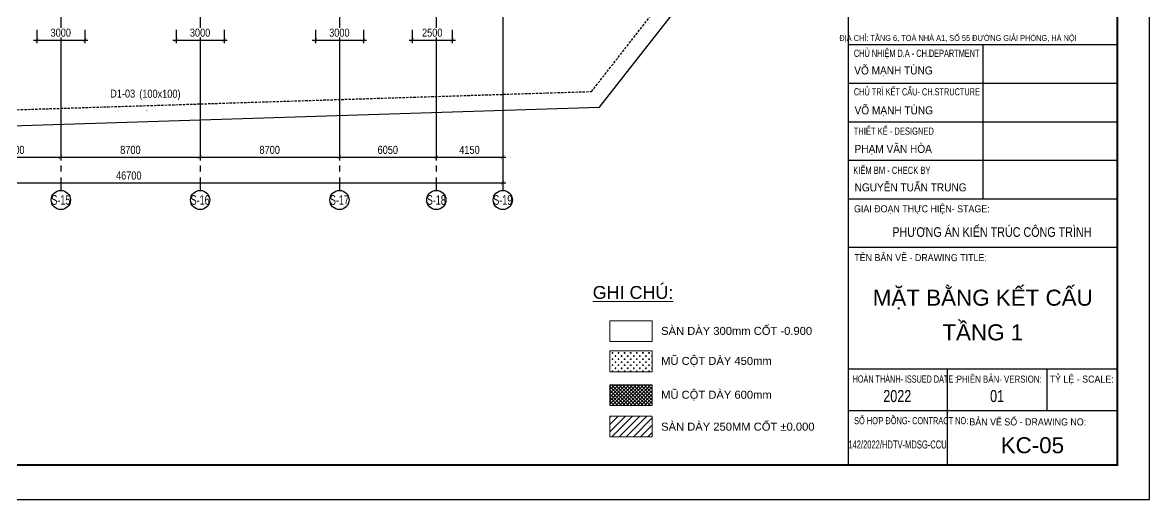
# Model space of a CAD drawing. Header units: millimetres. Extents: x -80883 to 1373228, y -532110 to 182357.
# Drawn here: x 1302852 to 1373228, y -366824 to -337068 of the extents above; entities that cross this region are included whole.
import ezdxf
from ezdxf.enums import TextEntityAlignment as Align

# ---------------------------------------------------------------- set-up
doc = ezdxf.new("R2010")
doc.units = ezdxf.units.MM
doc.header["$LTSCALE"] = 100
doc.header["$PDMODE"] = 32
doc.header["$PDSIZE"] = 2.5
doc.linetypes.add('CENTER2', pattern=[1.125, 0.75, -0.125, 0.125, -0.125])
doc.linetypes.add('DASHED', pattern=[4.5, 3, -1.5])
for name, color, linetype in [('ccu11-Dim', 8, 'Continuous'), ('ccu11-Khuat', 9, 'DASHED'), ('ccu12-Hatch', 250, 'Continuous'), ('ccu12-Text', 31, 'Continuous'), ('ccu12-Truc', 13, 'CENTER2'), ('KC2-DIM', 251, 'Continuous'), ('KT-Dim', 8, 'Continuous'), ('Xref_ST_MBDV Cot vach 30.7.2022$0$Xref_ST_MBDV Cot vach 30.7.2022|Xref_ST_MBDV Cot vach 30.7.2022|Xref_ST_MBDV Cot vach 30.7.2022|Xref_ST_MBDV Cot vach 30.7.2022|A-CORE-OTLN', 2, 'Continuous'), ('Xref_ST_MBDV Cot vach 30.7.2022|Xref_ST_MBDV Cot vach 30.7.2022|Xref_ST_MBDV Cot vach 30.7.2022|Xref_ST_MBDV Cot vach 30.7.2022|A-GRID-SYM', 50, 'Continuous')]:
    doc.layers.add(name, color=color, linetype=linetype)
doc.layers.add('ccu12-Tencaukien', color=9, linetype='Continuous', lineweight=15)
doc.layers.add('KT-Net thay', color=7, linetype='Continuous', lineweight=15)
doc.styles.add('51KHUNG TEN$0$khung ten A1$1$Standard', font='', dxfattribs={"width": 0.9})
doc.styles.add('Arial', font='arial.ttf', dxfattribs={"width": 0.7})
doc.styles.add('Arial Narrow', font='ARIALN.TTF')
doc.styles.add('HBA-Text', font='GOTHIC.TTF')
doc.styles.get('51KHUNG TEN$0$khung ten A1$1$Standard').set_extended_font_data('.VnArialH')
doc.dimstyles.new('ccu12-200', dxfattribs={"dimscale": 200, "dimtxt": 2.5, "dimasz": 1, "dimexe": 1, "dimexo": 2, "dimgap": 1, "dimtad": 1, "dimdec": 0, "dimrnd": 5, "dimdsep": 46, "dimtxsty": 'Arial Narrow', "dimblk": 'ARCHTICK', "dimcen": -1, "dimdle": 1, "dimclrd": 256, "dimclre": 256, "dimclrt": 3, "dimadec": 0, "dimazin": 2, "dimtfac": 0.1, "dimtdec": 0, "dimtmove": 0, "dimatfit": 1, "dimldrblk": 'ARCHTICK', "dimfxl": 1, "dimtvp": 0.833333, "dimtolj": 1, "dimtzin": 12, "dimarcsym": 0})

# ---------------------------------------------------------------- blocks, each defined once
blk = doc.blocks.new('Khung ten_A1', base_point=(-3406704, 253379))
for p, q in [((74690, 58471), (74690, 1072)), ((74690, 58471), (74690, 1072)), ((74690, 14188), (83100, 14188)), ((74690, 14188), (83100, 14188)), ((78895, 14188), (78895, 9382)), ((74690, 12986), (83100, 12986)), ((74690, 11785), (83100, 11785)), ((74690, 11785), (83100, 11785)), ((74690, 11785), (83100, 11785)), ((74690, 11785), (83100, 11785)), ((74690, 10583), (83100, 10583)), ((74690, 10583), (83100, 10583)), ((74690, 9382), (83100, 9382)), ((74690, 9382), (83100, 9382)), ((74690, 7866), (83100, 7866)), ((74690, 7866), (83100, 7866)), ((74690, 7866), (83100, 7866)), ((74690, 4075), (83100, 4075)), ((74690, 4075), (83100, 4075)), ((77788, 4075), (77788, 1072)), ((80892, 4075), (80892, 2774)), ((74690, 2774), (83100, 2774)), ((74690, 2774), (83100, 2774))]:
    blk.add_line(p, q)
at = {"layer": 'Defpoints', "color": 1}
blk.add_lwpolyline([(84100, 0), (84100, 59471), (0, 59471), (0, 0)], close=True, dxfattribs=at)
at = {"layer": 'KT-Net thay', "const_width": 60}
blk.add_lwpolyline([(2700, 1071), (83100, 1071), (83100, 58471), (2700, 58471)], close=True, dxfattribs=at)
at = {"color": 2, "style": '51KHUNG TEN$0$khung ten A1$1$Standard'}
for s, height, width, p in [('®Þa chØ: tÇng 6, toµ nhµ a1, sè 55 ®\xadêng gi¶i phãng, hµ néi', 180.21, 0.8, (78122, 14305)), ('2022', 375.4, 0.75, (76226, 3038)), ('142/2022/hdtv-mdsg-ccu', 250, 0.65, (76233, 1589))]:
    blk.add_text(s, height=height, dxfattribs=dict(at, width=width)).set_placement(p, align=Align.CENTER)
for s, height, width, p in [('Chñ nhiÖm d.a - ch.department', 225.27, 0.7, (74870, 13806)), ('Chñ tr× KÕT CÊU- ch.STRUCTURE', 225.27, 0.7, (74870, 12605)), ('ThiÕt kÕ - designed', 225.27, 0.75, (74865, 11378)), ('KiÓm BM - check by', 225.27, 0.75, (74850, 10155)), ('giai ®o¹n thùc hiÖn- stage:', 220.26, 0.9, (74875, 8957)), ('tªn b¶n vÏ - drawing title:', 220.26, 0.9, (74884, 7434)), ('Hoµn thµnh- issued date : ', 225.27, 0.6, (74832, 3644)), ('phiªn b¶n- version:', 220.26, 0.8, (78082, 3644)), ('tû lÖ - scale:', 220.26, 0.9, (80983, 3644)), ('01', 375.4, 0.75, (79124, 3038)), ('sè hîp ®ång- CONTRACT NO:', 220.26, 0.6, (74878, 2347)), ('B¶n vÏ sè - drawing no:', 220.26, 0.9, (78478, 2308))]:
    blk.add_text(s, height=height, dxfattribs=dict(at, width=width)).set_placement(p)
at = {"style": '51KHUNG TEN$0$khung ten A1$1$Standard'}
for s, height, width, p in [('vâ m¹nh tïng', 250.3, 0.9, (74883, 13259)), ('vâ m¹nh tïng', 250.3, 0.9, (74893, 12014)), ('nguyÔn TUÊN TRUNG', 250.3, 0.9, (74893, 9611)), ('PH¦¥NG ¸N KIÕN TRóC C¤NG TR×NH', 300, 0.8, (76071, 8192))]:
    blk.add_text(s, height=height, dxfattribs=dict(at, width=width)).set_placement(p)
at = {"color": 1, "style": '51KHUNG TEN$0$khung ten A1$1$Standard', "width": 0.9}
blk.add_text('PH¹M V¡N HßA', height=250.3, dxfattribs=at).set_placement((74893, 10812))
blk = doc.blocks.new('MBKC-T1-PN')
at = {"layer": 'ccu11-Khuat', "ltscale": 0.5, "elevation": 0}
blk.add_lwpolyline([(64969, -41911), (105786, -40621), (111202, -33691), (92975, 50867)], dxfattribs=at)
at = {"layer": 'Xref_ST_MBDV Cot vach 30.7.2022$0$Xref_ST_MBDV Cot vach 30.7.2022|Xref_ST_MBDV Cot vach 30.7.2022|Xref_ST_MBDV Cot vach 30.7.2022|Xref_ST_MBDV Cot vach 30.7.2022|A-CORE-OTLN', "color": 6, "elevation": 0}
blk.add_lwpolyline([(64932, -42912), (106285, -41605), (112278, -33938), (93953, 51077)], dxfattribs=at)
blk = doc.blocks.new('GRID-SYM-flat-73')
at = {"layer": 'Xref_ST_MBDV Cot vach 30.7.2022|Xref_ST_MBDV Cot vach 30.7.2022|Xref_ST_MBDV Cot vach 30.7.2022|Xref_ST_MBDV Cot vach 30.7.2022|A-GRID-SYM'}
blk.add_circle((0, 0, 0), 900, dxfattribs=at)
at = {"layer": 'Xref_ST_MBDV Cot vach 30.7.2022|Xref_ST_MBDV Cot vach 30.7.2022|Xref_ST_MBDV Cot vach 30.7.2022|Xref_ST_MBDV Cot vach 30.7.2022|A-GRID-SYM', "style": 'HBA-Text'}
blk.add_attdef('GRID', text='', height=900, rotation=359.63025, dxfattribs=at).set_placement((0, 0, 0), align=Align.MIDDLE_CENTER)
blk = doc.blocks.new('_ARCHTICK')
at = {"color": 0, "linetype": 'ByBlock', "const_width": 0.15}
blk.add_lwpolyline([(-0.5, -0.5), (0.5, 0.5)], dxfattribs=at)
blk = doc.blocks.new('*D1097')
at = {"layer": 'Defpoints', "color": 0, "transparency": 16777216}
for p in [(362499, -94047), (409199, -94047), (409199, -103941)]:
    blk.add_point(p, dxfattribs=at)
at = {"layer": 'KT-Dim', "lineweight": -2, "transparency": 16777216}
for p, q in [((362499, -94447), (362499, -104141)), ((409199, -94447), (409199, -104141)), ((362299, -103941), (409399, -103941))]:
    blk.add_line(p, q, dxfattribs=at)
at = {"layer": 'KT-Dim', "lineweight": -2, "transparency": 16777216, "xscale": 200, "yscale": 200, "zscale": 200, "rotation": 180}
blk.add_blockref('_ARCHTICK', (362499, -103941), dxfattribs=at)
at = {"layer": 'KT-Dim', "lineweight": -2, "transparency": 16777216, "xscale": 200, "yscale": 200, "zscale": 200}
blk.add_blockref('_ARCHTICK', (409199, -103941), dxfattribs=at)
at = {"layer": 'KT-Dim', "color": 3, "transparency": 16777216, "insert": (385849, -103485), "char_height": 500, "attachment_point": 5, "style": 'Arial Narrow'}
blk.add_mtext('\\A1;46700', dxfattribs=at)
blk = doc.blocks.new('*D1082')
at = {"layer": 'Defpoints', "color": 0, "transparency": 16777216}
for p in [(375799, -94047), (381599, -94047), (381599, -102341)]:
    blk.add_point(p, dxfattribs=at)
at = {"layer": 'KT-Dim', "lineweight": -2, "transparency": 16777216}
for p, q in [((375799, -94447), (375799, -102541)), ((381599, -94447), (381599, -102541)), ((375599, -102341), (381799, -102341))]:
    blk.add_line(p, q, dxfattribs=at)
at = {"layer": 'KT-Dim', "lineweight": -2, "transparency": 16777216, "xscale": 200, "yscale": 200, "zscale": 200, "rotation": 180}
blk.add_blockref('_ARCHTICK', (375799, -102341), dxfattribs=at)
at = {"layer": 'KT-Dim', "lineweight": -2, "transparency": 16777216, "xscale": 200, "yscale": 200, "zscale": 200}
blk.add_blockref('_ARCHTICK', (381599, -102341), dxfattribs=at)
at = {"layer": 'KT-Dim', "color": 3, "transparency": 16777216, "insert": (378699, -101885), "char_height": 500, "attachment_point": 5, "style": 'Arial Narrow'}
blk.add_mtext('\\A1;5800', dxfattribs=at)
blk = doc.blocks.new('*D1083')
at = {"layer": 'Defpoints', "color": 0, "transparency": 16777216}
for p in [(381599, -94047), (390299, -94047), (390299, -102341)]:
    blk.add_point(p, dxfattribs=at)
at = {"layer": 'KT-Dim', "lineweight": -2, "transparency": 16777216}
for p, q in [((381599, -94447), (381599, -102541)), ((390299, -94447), (390299, -102541)), ((381399, -102341), (390499, -102341))]:
    blk.add_line(p, q, dxfattribs=at)
at = {"layer": 'KT-Dim', "lineweight": -2, "transparency": 16777216, "xscale": 200, "yscale": 200, "zscale": 200, "rotation": 180}
blk.add_blockref('_ARCHTICK', (381599, -102341), dxfattribs=at)
at = {"layer": 'KT-Dim', "lineweight": -2, "transparency": 16777216, "xscale": 200, "yscale": 200, "zscale": 200}
blk.add_blockref('_ARCHTICK', (390299, -102341), dxfattribs=at)
at = {"layer": 'KT-Dim', "color": 3, "transparency": 16777216, "insert": (385949, -101885), "char_height": 500, "attachment_point": 5, "style": 'Arial Narrow'}
blk.add_mtext('\\A1;8700', dxfattribs=at)
blk = doc.blocks.new('*D1084')
at = {"layer": 'Defpoints', "color": 0, "transparency": 16777216}
for p in [(390299, -94047), (398999, -94047), (398999, -102341)]:
    blk.add_point(p, dxfattribs=at)
at = {"layer": 'KT-Dim', "lineweight": -2, "transparency": 16777216}
for p, q in [((390299, -94447), (390299, -102541)), ((398999, -94447), (398999, -102541)), ((390099, -102341), (399199, -102341))]:
    blk.add_line(p, q, dxfattribs=at)
at = {"layer": 'KT-Dim', "lineweight": -2, "transparency": 16777216, "xscale": 200, "yscale": 200, "zscale": 200, "rotation": 180}
blk.add_blockref('_ARCHTICK', (390299, -102341), dxfattribs=at)
at = {"layer": 'KT-Dim', "lineweight": -2, "transparency": 16777216, "xscale": 200, "yscale": 200, "zscale": 200}
blk.add_blockref('_ARCHTICK', (398999, -102341), dxfattribs=at)
at = {"layer": 'KT-Dim', "color": 3, "transparency": 16777216, "insert": (394649, -101885), "char_height": 500, "attachment_point": 5, "style": 'Arial Narrow'}
blk.add_mtext('\\A1;8700', dxfattribs=at)
blk = doc.blocks.new('*D1085')
at = {"layer": 'Defpoints', "color": 0, "transparency": 16777216}
for p in [(398999, -94047), (405049, -94095), (405049, -102341)]:
    blk.add_point(p, dxfattribs=at)
at = {"layer": 'KT-Dim', "lineweight": -2, "transparency": 16777216}
for p, q in [((398999, -94447), (398999, -102541)), ((405049, -94495), (405049, -102541)), ((398799, -102341), (405249, -102341))]:
    blk.add_line(p, q, dxfattribs=at)
at = {"layer": 'KT-Dim', "lineweight": -2, "transparency": 16777216, "xscale": 200, "yscale": 200, "zscale": 200, "rotation": 180}
blk.add_blockref('_ARCHTICK', (398999, -102341), dxfattribs=at)
at = {"layer": 'KT-Dim', "lineweight": -2, "transparency": 16777216, "xscale": 200, "yscale": 200, "zscale": 200}
blk.add_blockref('_ARCHTICK', (405049, -102341), dxfattribs=at)
at = {"layer": 'KT-Dim', "color": 3, "transparency": 16777216, "insert": (402024, -101885), "char_height": 500, "attachment_point": 5, "style": 'Arial Narrow'}
blk.add_mtext('\\A1;6050', dxfattribs=at)
blk = doc.blocks.new('*D1086')
at = {"layer": 'Defpoints', "color": 0, "transparency": 16777216}
for p in [(405049, -94095), (409199, -94095), (409199, -102341)]:
    blk.add_point(p, dxfattribs=at)
at = {"layer": 'KT-Dim', "lineweight": -2, "transparency": 16777216}
for p, q in [((405049, -94495), (405049, -102541)), ((409199, -94495), (409199, -102541)), ((404849, -102341), (409399, -102341))]:
    blk.add_line(p, q, dxfattribs=at)
at = {"layer": 'KT-Dim', "lineweight": -2, "transparency": 16777216, "xscale": 200, "yscale": 200, "zscale": 200, "rotation": 180}
blk.add_blockref('_ARCHTICK', (405049, -102341), dxfattribs=at)
at = {"layer": 'KT-Dim', "lineweight": -2, "transparency": 16777216, "xscale": 200, "yscale": 200, "zscale": 200}
blk.add_blockref('_ARCHTICK', (409199, -102341), dxfattribs=at)
at = {"layer": 'KT-Dim', "color": 3, "transparency": 16777216, "insert": (407124, -101885), "char_height": 500, "attachment_point": 5, "style": 'Arial Narrow'}
blk.add_mtext('\\A1;4150', dxfattribs=at)
blk = doc.blocks.new('*U699')
at = {"layer": 'ccu12-Tencaukien', "color": 8, "ltscale": 10000}
blk.add_line((361, -155), (354, -155), dxfattribs=at)
at = {"layer": 'ccu12-Text', "color": 2, "style": 'Arial Narrow', "width": 0.8}
blk.add_attdef('SH', text='', height=300, dxfattribs=at).set_placement((276, 6), align=Align.BOTTOM_RIGHT)
at = {"layer": 'ccu12-Text', "color": 31, "style": 'Arial Narrow', "width": 0.8}
for tag, p in [('(', (508, -75)), ('KT', (633, -75)), (')', (963, -75))]:
    blk.add_attdef(tag, text='', height=250, dxfattribs=at).set_placement(p, align=Align.BOTTOM_LEFT)
blk = doc.blocks.new('*D1248')
at = {"layer": 'Defpoints', "color": 0, "ltscale": 0.5, "transparency": 16777216}
for p in [(1303738, -337116), (1306738, -337116), (1306738, -338157)]:
    blk.add_point(p, dxfattribs=at)
at = {"layer": 'KC2-DIM', "lineweight": -2, "ltscale": 0.5, "transparency": 16777216}
for p, q in [((1303738, -337516), (1303738, -338357)), ((1306738, -337516), (1306738, -338357)), ((1303538, -338157), (1306938, -338157))]:
    blk.add_line(p, q, dxfattribs=at)
at = {"layer": 'KC2-DIM', "lineweight": -2, "ltscale": 0.5, "transparency": 16777216, "xscale": 200, "yscale": 200, "zscale": 200, "rotation": 180}
blk.add_blockref('_ARCHTICK', (1303738, -338157), dxfattribs=at)
at = {"layer": 'KC2-DIM', "lineweight": -2, "ltscale": 0.5, "transparency": 16777216, "xscale": 200, "yscale": 200, "zscale": 200}
blk.add_blockref('_ARCHTICK', (1306738, -338157), dxfattribs=at)
at = {"layer": 'KC2-DIM', "color": 3, "ltscale": 0.5, "transparency": 16777216, "insert": (1305238, -337701), "char_height": 500, "attachment_point": 5, "style": 'Arial Narrow', "bg_fill": 3, "box_fill_scale": 1.1, "bg_fill_color": 256, "bg_fill_true_color": 13158600, "bg_fill_transparency": 0}
blk.add_mtext('\\A1;3000', dxfattribs=at)
blk = doc.blocks.new('*D1243')
at = {"layer": 'Defpoints', "color": 0, "ltscale": 0.5, "transparency": 16777216}
for p in [(1312438, -337116), (1315438, -337116), (1315438, -338157)]:
    blk.add_point(p, dxfattribs=at)
at = {"layer": 'KC2-DIM', "lineweight": -2, "ltscale": 0.5, "transparency": 16777216}
for p, q in [((1312438, -337516), (1312438, -338357)), ((1315438, -337516), (1315438, -338357)), ((1312238, -338157), (1315638, -338157))]:
    blk.add_line(p, q, dxfattribs=at)
at = {"layer": 'KC2-DIM', "lineweight": -2, "ltscale": 0.5, "transparency": 16777216, "xscale": 200, "yscale": 200, "zscale": 200, "rotation": 180}
blk.add_blockref('_ARCHTICK', (1312438, -338157), dxfattribs=at)
at = {"layer": 'KC2-DIM', "lineweight": -2, "ltscale": 0.5, "transparency": 16777216, "xscale": 200, "yscale": 200, "zscale": 200}
blk.add_blockref('_ARCHTICK', (1315438, -338157), dxfattribs=at)
at = {"layer": 'KC2-DIM', "color": 3, "ltscale": 0.5, "transparency": 16777216, "insert": (1313938, -337701), "char_height": 500, "attachment_point": 5, "style": 'Arial Narrow', "bg_fill": 3, "box_fill_scale": 1.1, "bg_fill_color": 256, "bg_fill_true_color": 13158600, "bg_fill_transparency": 0}
blk.add_mtext('\\A1;3000', dxfattribs=at)
blk = doc.blocks.new('*D1245')
at = {"layer": 'Defpoints', "color": 0, "ltscale": 0.5, "transparency": 16777216}
for p in [(1321138, -337116), (1324138, -337116), (1324138, -338157)]:
    blk.add_point(p, dxfattribs=at)
at = {"layer": 'KC2-DIM', "lineweight": -2, "ltscale": 0.5, "transparency": 16777216}
for p, q in [((1321138, -337516), (1321138, -338357)), ((1324138, -337516), (1324138, -338357)), ((1320938, -338157), (1324338, -338157))]:
    blk.add_line(p, q, dxfattribs=at)
at = {"layer": 'KC2-DIM', "lineweight": -2, "ltscale": 0.5, "transparency": 16777216, "xscale": 200, "yscale": 200, "zscale": 200, "rotation": 180}
blk.add_blockref('_ARCHTICK', (1321138, -338157), dxfattribs=at)
at = {"layer": 'KC2-DIM', "lineweight": -2, "ltscale": 0.5, "transparency": 16777216, "xscale": 200, "yscale": 200, "zscale": 200}
blk.add_blockref('_ARCHTICK', (1324138, -338157), dxfattribs=at)
at = {"layer": 'KC2-DIM', "color": 3, "ltscale": 0.5, "transparency": 16777216, "insert": (1322638, -337701), "char_height": 500, "attachment_point": 5, "style": 'Arial Narrow', "bg_fill": 3, "box_fill_scale": 1.1, "bg_fill_color": 256, "bg_fill_true_color": 13158600, "bg_fill_transparency": 0}
blk.add_mtext('\\A1;3000', dxfattribs=at)
blk = doc.blocks.new('*D1247')
at = {"layer": 'Defpoints', "color": 0, "ltscale": 0.5, "transparency": 16777216}
for p in [(1327188, -337116), (1329688, -337116), (1329688, -338157)]:
    blk.add_point(p, dxfattribs=at)
at = {"layer": 'KC2-DIM', "lineweight": -2, "ltscale": 0.5, "transparency": 16777216}
for p, q in [((1327188, -337516), (1327188, -338357)), ((1329688, -337516), (1329688, -338357)), ((1326988, -338157), (1329888, -338157))]:
    blk.add_line(p, q, dxfattribs=at)
at = {"layer": 'KC2-DIM', "lineweight": -2, "ltscale": 0.5, "transparency": 16777216, "xscale": 200, "yscale": 200, "zscale": 200, "rotation": 180}
blk.add_blockref('_ARCHTICK', (1327188, -338157), dxfattribs=at)
at = {"layer": 'KC2-DIM', "lineweight": -2, "ltscale": 0.5, "transparency": 16777216, "xscale": 200, "yscale": 200, "zscale": 200}
blk.add_blockref('_ARCHTICK', (1329688, -338157), dxfattribs=at)
at = {"layer": 'KC2-DIM', "color": 3, "ltscale": 0.5, "transparency": 16777216, "insert": (1328438, -337701), "char_height": 500, "attachment_point": 5, "style": 'Arial Narrow', "bg_fill": 3, "box_fill_scale": 1.1, "bg_fill_color": 256, "bg_fill_true_color": 13158600, "bg_fill_transparency": 0}
blk.add_mtext('\\A1;2500', dxfattribs=at)
blk = doc.blocks.new('Grid-ST-flat-3')
at = {"layer": 'ccu12-Truc', "ltscale": 30}
for p, q in [((381599.4, -66474.8), (381599.4, -104409.6)), ((390299.4, -66474.8), (390299.4, -104409.6)), ((398999.4, -66474.8), (398999.4, -104409.6)), ((405049.4, -66474.8), (405049.4, -104409.6)), ((409199.4, -66474.8), (409199.4, -104409.6))]:
    blk.add_line(p, q, dxfattribs=at)
at = {"layer": 'KT-Dim'}
ref = blk.add_blockref('GRID-SYM-flat-73', (381604.2, -105009.6), dxfattribs=dict(at, xscale=0.6666666666666665, yscale=0.6666666666666665, zscale=0.6666666666666665, rotation=0.325197994598278))
ref.add_attrib('GRID', 'S-15', dxfattribs={"layer": 'Xref_ST_MBDV Cot vach 30.7.2022|Xref_ST_MBDV Cot vach 30.7.2022|Xref_ST_MBDV Cot vach 30.7.2022|Xref_ST_MBDV Cot vach 30.7.2022|A-GRID-SYM', "height": 600, "style": 'HBA-Text', "width": 0.7}).set_placement((381604.2, -105009.6, 0), align=Align.MIDDLE_CENTER)
ref = blk.add_blockref('GRID-SYM-flat-73', (390304.2, -105009.6), dxfattribs=dict(at, xscale=0.6666666666666665, yscale=0.6666666666666665, zscale=0.6666666666666665, rotation=0.325197994598278))
ref.add_attrib('GRID', 'S-16', dxfattribs={"layer": 'Xref_ST_MBDV Cot vach 30.7.2022|Xref_ST_MBDV Cot vach 30.7.2022|Xref_ST_MBDV Cot vach 30.7.2022|Xref_ST_MBDV Cot vach 30.7.2022|A-GRID-SYM', "height": 600, "style": 'HBA-Text', "width": 0.7}).set_placement((390304.2, -105009.6, 0), align=Align.MIDDLE_CENTER)
ref = blk.add_blockref('GRID-SYM-flat-73', (399004.2, -105009.6), dxfattribs=dict(at, xscale=0.6666666666666665, yscale=0.6666666666666665, zscale=0.6666666666666665, rotation=0.325197994598278))
ref.add_attrib('GRID', 'S-17', dxfattribs={"layer": 'Xref_ST_MBDV Cot vach 30.7.2022|Xref_ST_MBDV Cot vach 30.7.2022|Xref_ST_MBDV Cot vach 30.7.2022|Xref_ST_MBDV Cot vach 30.7.2022|A-GRID-SYM', "height": 600, "style": 'HBA-Text', "width": 0.7}).set_placement((399004.2, -105009.6, 0), align=Align.MIDDLE_CENTER)
ref = blk.add_blockref('GRID-SYM-flat-73', (405054.2, -105009.6), dxfattribs=dict(at, xscale=0.6666666666666665, yscale=0.6666666666666665, zscale=0.6666666666666665, rotation=0.325197994598278))
ref.add_attrib('GRID', 'S-18', dxfattribs={"layer": 'Xref_ST_MBDV Cot vach 30.7.2022|Xref_ST_MBDV Cot vach 30.7.2022|Xref_ST_MBDV Cot vach 30.7.2022|Xref_ST_MBDV Cot vach 30.7.2022|A-GRID-SYM', "height": 600, "style": 'HBA-Text', "width": 0.7}).set_placement((405054.2, -105009.6, 0), align=Align.MIDDLE_CENTER)
ref = blk.add_blockref('GRID-SYM-flat-73', (409204.2, -105009.6), dxfattribs=dict(at, xscale=0.6666666666666665, yscale=0.6666666666666665, zscale=0.6666666666666665, rotation=0.325197994598278))
ref.add_attrib('GRID', 'S-19', dxfattribs={"layer": 'Xref_ST_MBDV Cot vach 30.7.2022|Xref_ST_MBDV Cot vach 30.7.2022|Xref_ST_MBDV Cot vach 30.7.2022|Xref_ST_MBDV Cot vach 30.7.2022|A-GRID-SYM', "height": 600, "style": 'HBA-Text', "width": 0.7}).set_placement((409204.2, -105009.6, 0), align=Align.MIDDLE_CENTER)
for base, p1, p2, picture, middle in [((409199.4, -103940.5), (362499.4, -94047.1), (409199.4, -94047.1), '*D1097', (385849.4, -103485.2)), ((381599.4, -102340.5), (375799.4, -94047.1), (381599.4, -94047.1), '*D1082', (378699.4, -101885.2)), ((390299.4, -102340.5), (381599.4, -94047.1), (390299.4, -94047.1), '*D1083', (385949.4, -101885.2)), ((398999.4, -102340.5), (390299.4, -94047.1), (398999.4, -94047.1), '*D1084', (394649.4, -101885.2)), ((405049.4, -102340.5), (398999.4, -94047.1), (405049.4, -94094.7), '*D1085', (402024.4, -101885.2)), ((409199.4, -102340.5), (405049.4, -94094.7), (409199.4, -94094.7), '*D1086', (407124.4, -101885.2))]:
    dim = blk.add_linear_dim(base=base, p1=p1, p2=p2, dimstyle='ccu12-200', dxfattribs=at)
    dim.commit()
    dim.dimension.update_dxf_attribs({"geometry": picture, "text_midpoint": middle})

msp = doc.modelspace()

# ---------------------------------------------------------------- hatches: boundary and pattern name
at = {"layer": 'ccu12-Hatch', "ltscale": 0.5}
h = msp.add_hatch(dxfattribs=at)
h.set_pattern_fill('ANSI37', color=256, scale=50)
h.paths.add_polyline_path([(1339521.9, -359670.9), (1342181.9, -359670.9), (1342181.9, -360960.9), (1339521.9, -360960.9)])
h = msp.add_hatch(dxfattribs=at)
h.set_pattern_fill('ANSI31', color=256, scale=100)
h.set_pattern_definition([(45, (55.07, -760.2), (-224.5064, 224.5064), [])])
h.paths.add_polyline_path([(1339521.9, -361627.3), (1342181.9, -361627.3), (1342181.9, -362917.3), (1339521.9, -362917.3)])
at = {"layer": 'ccu12-Tencaukien', "ltscale": 0.5}
h = msp.add_hatch(dxfattribs=at)
h.set_pattern_fill('CROSS', color=250, scale=30)
h.set_pattern_definition([(0, (1657206.87, -219193.1), (190.5, 190.5), [95.25, -285.75]), (90, (1657254.5, -219240.73), (-190.5, 190.5), [95.25, -285.75])])
h.paths.add_polyline_path([(1339521.9, -357561.7), (1342181.9, -357561.7), (1342181.9, -358851.7), (1339521.9, -358851.7)])

# ---------------------------------------------------------------- linework, layer by layer
at = {"layer": 'ccu12-Tencaukien', "color": 0, "ltscale": 20}
for points in [[(1339521.9, -355686.7), (1342181.9, -355686.7), (1342181.9, -356976.7), (1339521.9, -356976.7)], [(1339521.9, -357561.7), (1342181.9, -357561.7), (1342181.9, -358851.7), (1339521.9, -358851.7)], [(1339521.9, -359670.9), (1342181.9, -359670.9), (1342181.9, -360960.9), (1339521.9, -360960.9)], [(1339521.9, -361627.3), (1342181.9, -361627.3), (1342181.9, -362917.3), (1339521.9, -362917.3)]]:
    msp.add_lwpolyline(points, close=True, dxfattribs=at)

# ---------------------------------------------------------------- block references
for name, p in [('MBKC-T1-PN', (1232600.9, -300749.5)), ('Grid-ST-flat-3', (923638.3, -243129.8))]:
    msp.add_blockref(name, p)
at = {"layer": 'ccu11-Dim', "xscale": 2.000000000621877, "yscale": 2.000000000621877, "zscale": 2.000000000621877}
msp.add_blockref('Khung ten_A1', (-5608380.1, 139934.6), dxfattribs=at)
at = {"layer": 'ccu12-Tencaukien', "extrusion": (4.38813e-07, -9.79924e-07, 1)}
ref = msp.add_blockref('*U699', (1310114.8, -342066.4, -0.2), dxfattribs=dict(at, xscale=1.815893337873055, yscale=1.815893337873055, zscale=1.815893337873055, rotation=339.536933714468))
ref.add_attrib('KT', '(100x100)', dxfattribs={"color": 31, "extrusion": (4.38813e-07, -9.79924e-07, 1), "height": 500, "style": 'Arial Narrow'}).set_placement((1310140.6, -341910, 0.8), align=Align.BOTTOM_LEFT)
ref.add_attrib('SH', 'D1-03', dxfattribs={"color": 2, "extrusion": (4.38813e-07, -9.79924e-07, 1), "height": 500, "style": 'Arial Narrow'}).set_placement((1309885.7, -341901.1, 0.8), align=Align.BOTTOM_RIGHT)

# ---------------------------------------------------------------- texts
at = {"layer": 'ccu11-Dim', "color": 31, "style": 'Arial'}
for s, p in [('MẶT BẰNG KẾT CẤU', (1362818.2, -354234.7)), ('TẦNG 1', (1362818.2, -356396.7)), ('KC-05', (1365916.2, -363442.3))]:
    msp.add_text(s, height=1000, dxfattribs=at).set_placement(p, align=Align.MIDDLE_CENTER)
at = {"layer": 'ccu12-Tencaukien', "color": 31, "style": 'Arial'}
msp.add_text('%%uGHI CHÚ:', height=800, dxfattribs=at).set_placement((1340976, -354307.3), align=Align.CENTER)
for s, p in [('SÀN DÀY 300mm CỐT -0.900', (1342730.4, -356556.7)), ('MŨ CỘT DÀY 450mm', (1342730.4, -358431.7)), ('MŨ CỘT DÀY 600mm', (1342730.4, -360540.9)), ('SÀN DÀY 250MM CỐT %%P0.000', (1342730.4, -362533))]:
    msp.add_text(s, height=500, dxfattribs=at).set_placement(p)

# ---------------------------------------------------------------- next in the draw order: dimensions: what is measured, and where the dimension line sits
at = {"layer": 'KC2-DIM', "ltscale": 0.5}
for base, p1, p2, picture, middle in [((1306737.7, -338156.6), (1303737.7, -337116.3), (1306737.7, -337116.3), '*D1248', (1305237.7, -337701.3)), ((1315437.7, -338156.6), (1312437.7, -337116.3), (1315437.7, -337116.3), '*D1243', (1313937.7, -337701.3)), ((1324137.7, -338156.6), (1321137.7, -337116.3), (1324137.7, -337116.3), '*D1245', (1322637.7, -337701.3)), ((1329687.7, -338156.6), (1327187.7, -337116.3), (1329687.7, -337116.3), '*D1247', (1328437.7, -337701.3))]:
    dim = msp.add_linear_dim(base=base, p1=p1, p2=p2, dimstyle='ccu12-200', override={"dimfxl": 150, "dimtfill": 1}, dxfattribs=at)
    dim.commit()
    dim.dimension.update_dxf_attribs({"geometry": picture, "text_midpoint": middle})

doc.saveas('drawing.dxf')
